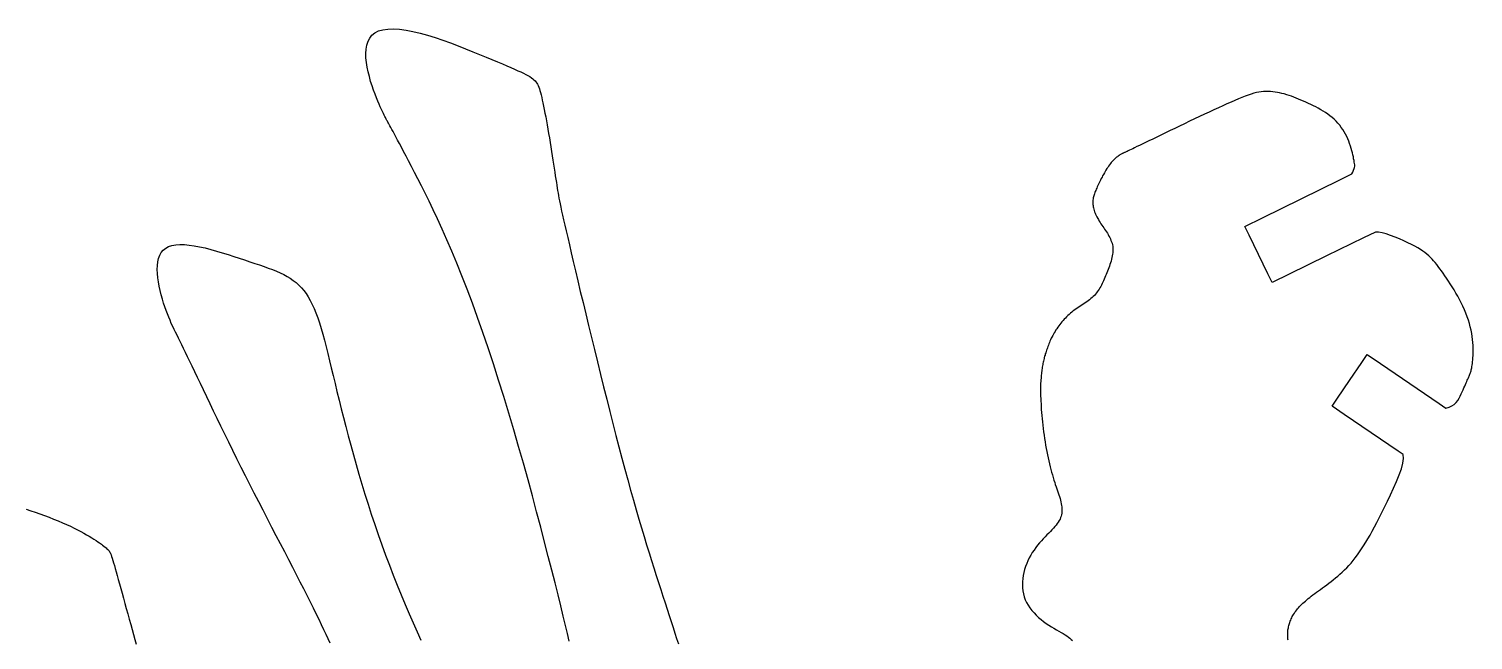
# Model space of a CAD drawing. Header units: millimetres. Extents: x 183 to 709, y 54 to 434.
# Drawn here: x 588.3 to 699.3, y 355 to 402 of the extents above; entities that cross this region are included whole.
import ezdxf

# ---------------------------------------------------------------- set-up
doc = ezdxf.new("R2010")
doc.units = ezdxf.units.MM

msp = doc.modelspace()

# ---------------------------------------------------------------- linework, layer by layer
for p, q in [((686.12, 388.96), (689.09, 390.42)), ((689.09, 390.42), (690.02, 390.87)), ((683.14, 387.5), (686.12, 388.96)), ((681.79, 386.83), (683.14, 387.5)), ((682.12, 386.16), (681.79, 386.83)), ((682.84, 384.68), (682.12, 386.16)), ((690.93, 385.97), (688.07, 384.57)), ((691.84, 386.41), (690.93, 385.97)), ((683.57, 383.2), (682.84, 384.68)), ((688.07, 384.57), (685.2, 383.16)), ((683.9, 382.52), (683.57, 383.2)), ((685.2, 383.16), (683.9, 382.52)), ((690.78, 376.38), (691.2, 377)), ((691.2, 377), (692.22, 376.3)), ((689.85, 375.01), (690.78, 376.38)), ((692.22, 376.3), (694.48, 374.77)), ((688.92, 373.65), (689.85, 375.01)), ((694.48, 374.77), (696.74, 373.23)), ((688.5, 373.03), (688.92, 373.65)), ((696.74, 373.23), (697.26, 372.88)), ((689.44, 372.39), (688.5, 373.03)), ((691.51, 370.98), (689.44, 372.39)), ((693.59, 369.57), (691.51, 370.98)), ((693.97, 369.31), (693.59, 369.57))]:
    msp.add_line(p, q)
for points in [[(629.84, 354.97), (629.7, 355.54), (629.55, 356.18), (629.38, 356.89), (629.19, 357.67), (628.98, 358.52), (628.75, 359.44), (628.5, 360.43), (628.23, 361.47), (627.95, 362.57), (627.65, 363.72), (627.33, 364.91), (627.01, 366.13), (626.67, 367.37), (626.31, 368.64), (625.95, 369.92), (625.58, 371.2), (625.2, 372.49), (624.81, 373.77), (624.41, 375.03), (624.01, 376.28), (623.61, 377.5), (623.2, 378.69), (622.79, 379.84), (622.39, 380.95), (621.98, 382.02), (621.58, 383.05), (621.19, 384.02), (620.8, 384.95), (620.43, 385.82), (620.07, 386.64), (619.72, 387.41), (619.38, 388.12), (619.06, 388.78), (618.76, 389.4), (618.47, 389.97), (618.2, 390.5), (617.94, 390.99), (617.71, 391.45), (617.49, 391.87), (617.29, 392.25), (617.1, 392.6), (616.93, 392.93), (616.78, 393.22), (616.64, 393.48), (616.51, 393.72), (616.4, 393.94), (616.3, 394.13), (616.2, 394.29), (616.12, 394.44), (616.05, 394.57), (615.99, 394.68), (615.94, 394.78), (615.9, 394.86), (615.86, 394.93), (615.82, 394.98), (615.79, 395.04), (615.76, 395.09), (615.73, 395.15), (615.7, 395.22), (615.66, 395.3), (615.61, 395.4), (615.55, 395.52), (615.48, 395.66), (615.4, 395.83), (615.31, 396.02), (615.22, 396.23), (615.12, 396.46), (615.02, 396.72), (614.91, 397.01), (614.8, 397.32), (614.68, 397.65), (614.57, 397.99), (614.47, 398.35), (614.38, 398.71), (614.3, 399.08), (614.25, 399.44), (614.21, 399.8), (614.2, 400.14), (614.22, 400.47), (614.27, 400.78), (614.37, 401.07), (614.5, 401.32), (614.67, 401.55), (614.9, 401.73), (615.18, 401.87), (615.51, 401.96), (615.89, 402.01), (616.32, 402.02), (616.78, 401.99), (617.29, 401.92), (617.82, 401.82), (618.37, 401.69), (618.95, 401.54), (619.53, 401.36), (620.12, 401.16), (620.72, 400.94), (621.3, 400.72), (621.87, 400.5), (622.43, 400.27), (622.95, 400.06), (623.45, 399.85), (623.9, 399.66), (624.32, 399.49), (624.7, 399.33), (625.04, 399.18), (625.36, 399.05), (625.64, 398.93), (625.89, 398.81), (626.12, 398.71), (626.32, 398.61), (626.51, 398.52), (626.66, 398.43), (626.8, 398.35), (626.93, 398.27), (627.03, 398.19), (627.13, 398.11), (627.21, 398.03), (627.28, 397.95), (627.35, 397.86), (627.4, 397.76), (627.46, 397.66), (627.5, 397.55), (627.55, 397.42), (627.59, 397.28), (627.63, 397.13), (627.68, 396.95), (627.72, 396.76), (627.77, 396.55), (627.82, 396.33), (627.87, 396.08), (627.92, 395.82), (627.97, 395.55), (628.03, 395.26), (628.08, 394.96), (628.14, 394.64), (628.2, 394.31), (628.25, 393.98), (628.31, 393.64), (628.37, 393.3), (628.42, 392.95), (628.48, 392.61), (628.53, 392.27), (628.58, 391.94), (628.63, 391.62), (628.68, 391.31), (628.73, 391.01), (628.77, 390.73), (628.81, 390.46), (628.85, 390.22), (628.88, 390), (628.92, 389.79), (628.95, 389.59), (628.98, 389.4), (629.01, 389.21), (629.05, 389.01), (629.09, 388.8), (629.13, 388.57), (629.19, 388.31), (629.25, 388.02), (629.32, 387.7), (629.4, 387.34), (629.5, 386.94), (629.6, 386.49), (629.72, 385.99), (629.85, 385.43), (629.99, 384.81), (630.15, 384.14), (630.32, 383.42), (630.5, 382.65), (630.69, 381.84), (630.9, 381), (631.11, 380.12), (631.32, 379.22), (631.54, 378.3), (631.77, 377.37), (632.01, 376.42), (632.24, 375.46), (632.48, 374.51), (632.72, 373.56), (632.95, 372.62), (633.19, 371.69), (633.43, 370.78), (633.66, 369.9), (633.89, 369.03), (634.12, 368.19), (634.34, 367.36), (634.56, 366.57), (634.78, 365.8), (634.99, 365.06), (635.2, 364.35), (635.4, 363.67), (635.6, 363.01), (635.79, 362.37), (635.98, 361.76), (636.17, 361.16), (636.35, 360.59), (636.53, 360.02), (636.7, 359.48), (636.88, 358.94), (637.04, 358.42), (637.21, 357.91), (637.37, 357.42), (637.53, 356.94), (637.68, 356.47), (637.82, 356.02), (637.96, 355.58), (638.1, 355.16), (638.23, 354.75)], [(690.02, 390.87), (690.1, 391.02), (690.16, 391.16), (690.2, 391.28), (690.23, 391.38), (690.24, 391.48), (690.24, 391.57), (690.23, 391.67), (690.21, 391.78), (690.19, 391.9), (690.16, 392.03), (690.14, 392.18), (690.1, 392.33), (690.06, 392.49), (690.02, 392.66), (689.97, 392.84), (689.91, 393.02), (689.85, 393.2), (689.78, 393.38), (689.71, 393.56), (689.63, 393.75), (689.54, 393.93), (689.44, 394.11), (689.33, 394.28), (689.21, 394.45), (689.09, 394.61), (688.95, 394.77), (688.81, 394.92), (688.66, 395.07), (688.5, 395.2), (688.34, 395.34), (688.17, 395.47), (687.99, 395.59), (687.81, 395.7), (687.63, 395.81), (687.44, 395.92), (687.26, 396.02), (687.07, 396.11), (686.87, 396.2), (686.68, 396.29), (686.49, 396.38), (686.3, 396.46), (686.11, 396.55), (685.93, 396.62), (685.74, 396.7), (685.56, 396.77), (685.37, 396.84), (685.19, 396.9), (685.01, 396.96), (684.83, 397.02), (684.65, 397.06), (684.47, 397.11), (684.3, 397.14), (684.12, 397.17), (683.94, 397.19), (683.77, 397.21), (683.59, 397.21), (683.42, 397.21), (683.24, 397.2), (683.06, 397.18), (682.87, 397.16), (682.68, 397.12), (682.48, 397.07), (682.27, 397.01), (682.05, 396.93), (681.81, 396.85), (681.56, 396.75), (681.3, 396.64), (681.02, 396.53), (680.73, 396.4), (680.42, 396.26), (680.1, 396.12), (679.77, 395.96), (679.42, 395.8), (679.06, 395.63), (678.69, 395.46), (678.31, 395.28), (677.93, 395.1), (677.55, 394.92), (677.16, 394.73), (676.78, 394.55), (676.41, 394.37), (676.04, 394.2), (675.69, 394.03), (675.34, 393.86), (675.02, 393.7), (674.71, 393.55), (674.42, 393.41), (674.15, 393.28), (673.91, 393.17), (673.69, 393.06), (673.49, 392.97), (673.32, 392.88), (673.17, 392.81), (673.04, 392.75), (672.92, 392.69), (672.82, 392.65), (672.74, 392.61), (672.68, 392.58), (672.62, 392.55), (672.57, 392.53), (672.53, 392.51), (672.5, 392.5), (672.46, 392.48), (672.42, 392.46), (672.38, 392.44), (672.34, 392.42), (672.29, 392.39), (672.23, 392.36), (672.18, 392.33), (672.12, 392.29), (672.06, 392.25), (672, 392.2), (671.93, 392.15), (671.87, 392.1), (671.8, 392.04), (671.73, 391.97), (671.66, 391.9), (671.59, 391.83), (671.52, 391.75), (671.45, 391.67), (671.38, 391.58), (671.32, 391.48), (671.25, 391.38), (671.18, 391.28), (671.11, 391.17), (671.05, 391.06), (670.99, 390.95), (670.92, 390.84), (670.86, 390.73), (670.81, 390.62), (670.75, 390.51), (670.69, 390.4), (670.64, 390.29), (670.59, 390.18), (670.54, 390.08), (670.49, 389.98), (670.45, 389.88), (670.4, 389.79), (670.36, 389.7), (670.33, 389.61), (670.29, 389.52), (670.26, 389.44), (670.23, 389.35), (670.2, 389.27), (670.18, 389.19), (670.15, 389.11), (670.14, 389.03), (670.12, 388.95), (670.11, 388.87), (670.11, 388.79), (670.1, 388.71), (670.11, 388.62), (670.11, 388.53), (670.12, 388.44), (670.14, 388.35), (670.16, 388.26), (670.18, 388.17), (670.21, 388.07), (670.24, 387.97), (670.28, 387.87), (670.32, 387.77), (670.37, 387.67), (670.42, 387.57), (670.48, 387.46), (670.54, 387.36), (670.6, 387.25), (670.67, 387.15), (670.73, 387.04), (670.8, 386.94), (670.87, 386.84), (670.94, 386.73), (671.01, 386.63), (671.08, 386.52), (671.15, 386.42), (671.22, 386.31), (671.28, 386.21), (671.34, 386.1), (671.4, 385.99), (671.45, 385.88), (671.5, 385.77), (671.54, 385.66), (671.58, 385.55), (671.61, 385.43), (671.63, 385.31), (671.64, 385.19), (671.65, 385.07), (671.64, 384.95), (671.64, 384.82), (671.62, 384.7), (671.6, 384.57), (671.57, 384.44), (671.54, 384.31), (671.51, 384.18), (671.47, 384.05), (671.42, 383.92), (671.38, 383.79), (671.33, 383.66), (671.28, 383.53), (671.23, 383.4), (671.18, 383.27), (671.13, 383.15), (671.08, 383.03), (671.03, 382.91), (670.98, 382.79), (670.93, 382.67), (670.88, 382.56), (670.83, 382.44), (670.77, 382.33), (670.71, 382.23), (670.65, 382.12), (670.59, 382.02), (670.52, 381.92), (670.45, 381.82), (670.38, 381.73), (670.3, 381.63), (670.22, 381.54), (670.13, 381.46), (670.04, 381.37), (669.94, 381.29), (669.84, 381.21), (669.74, 381.13), (669.63, 381.05), (669.52, 380.97), (669.41, 380.9), (669.29, 380.82), (669.18, 380.74), (669.06, 380.66), (668.94, 380.58), (668.83, 380.5), (668.71, 380.42), (668.6, 380.34), (668.49, 380.25), (668.38, 380.17), (668.28, 380.08), (668.18, 379.99), (668.08, 379.89), (667.99, 379.8), (667.89, 379.7), (667.81, 379.6), (667.72, 379.5), (667.64, 379.4), (667.56, 379.3), (667.48, 379.19), (667.4, 379.09), (667.33, 378.98), (667.26, 378.88), (667.2, 378.77), (667.13, 378.66), (667.07, 378.56), (667.02, 378.45), (666.96, 378.34), (666.91, 378.24), (666.86, 378.13), (666.81, 378.03), (666.77, 377.92), (666.73, 377.82), (666.69, 377.72), (666.65, 377.62), (666.61, 377.52), (666.58, 377.42), (666.54, 377.32), (666.51, 377.23), (666.48, 377.13), (666.45, 377.04), (666.43, 376.95), (666.4, 376.86), (666.37, 376.77), (666.35, 376.68), (666.33, 376.58), (666.31, 376.49), (666.29, 376.4), (666.27, 376.31), (666.25, 376.22), (666.23, 376.12), (666.22, 376.03), (666.2, 375.93), (666.19, 375.83), (666.17, 375.73), (666.16, 375.62), (666.15, 375.52), (666.14, 375.4), (666.13, 375.29), (666.12, 375.17), (666.11, 375.05), (666.1, 374.92), (666.09, 374.78), (666.09, 374.64), (666.09, 374.49), (666.08, 374.33), (666.08, 374.16), (666.09, 373.98), (666.09, 373.8), (666.1, 373.61), (666.1, 373.41), (666.12, 373.2), (666.13, 372.99), (666.14, 372.76), (666.16, 372.53), (666.18, 372.3), (666.21, 372.06), (666.23, 371.81), (666.26, 371.56), (666.29, 371.31), (666.32, 371.05), (666.36, 370.8), (666.39, 370.54), (666.43, 370.29), (666.47, 370.04), (666.52, 369.78), (666.56, 369.54), (666.61, 369.29), (666.66, 369.05), (666.71, 368.82), (666.76, 368.59), (666.82, 368.37), (666.88, 368.15), (666.93, 367.94), (666.99, 367.74), (667.05, 367.54), (667.11, 367.35), (667.17, 367.17), (667.22, 367), (667.28, 366.83), (667.34, 366.66), (667.39, 366.51), (667.44, 366.36), (667.49, 366.21), (667.54, 366.07), (667.58, 365.93), (667.62, 365.79), (667.65, 365.66), (667.68, 365.53), (667.7, 365.4), (667.72, 365.28), (667.73, 365.16), (667.73, 365.04), (667.73, 364.92), (667.71, 364.8), (667.69, 364.68), (667.66, 364.57), (667.62, 364.46), (667.58, 364.34), (667.52, 364.23), (667.45, 364.11), (667.37, 364), (667.28, 363.89), (667.18, 363.77), (667.07, 363.65), (666.96, 363.53), (666.84, 363.4), (666.71, 363.27), (666.57, 363.13), (666.43, 362.98), (666.29, 362.83), (666.15, 362.67), (666, 362.51), (665.86, 362.33), (665.72, 362.15), (665.58, 361.97), (665.45, 361.77), (665.33, 361.57), (665.22, 361.36), (665.11, 361.14), (665.02, 360.92), (664.93, 360.7), (664.86, 360.47), (664.8, 360.23), (664.75, 360), (664.71, 359.77), (664.69, 359.53), (664.69, 359.29), (664.7, 359.06), (664.72, 358.83), (664.77, 358.6), (664.83, 358.37), (664.91, 358.15), (665.01, 357.93), (665.13, 357.72), (665.27, 357.52), (665.41, 357.32), (665.58, 357.13), (665.75, 356.95), (665.93, 356.78), (666.12, 356.62), (666.32, 356.47), (666.52, 356.33), (666.72, 356.19), (666.92, 356.07), (667.11, 355.95), (667.3, 355.84), (667.49, 355.74), (667.66, 355.64), (667.82, 355.55), (667.97, 355.46), (668.11, 355.37), (668.23, 355.28), (668.34, 355.19), (668.44, 355.1), (668.53, 355.01)], [(611.46, 354.82), (611.31, 355.14), (611.15, 355.48), (610.98, 355.84), (610.8, 356.22), (610.6, 356.63), (610.39, 357.06), (610.17, 357.5), (609.94, 357.97), (609.69, 358.47), (609.43, 358.98), (609.15, 359.51), (608.87, 360.06), (608.58, 360.63), (608.27, 361.22), (607.96, 361.82), (607.64, 362.44), (607.31, 363.07), (606.98, 363.71), (606.64, 364.36), (606.3, 365.02), (605.96, 365.68), (605.62, 366.34), (605.28, 367.01), (604.95, 367.67), (604.62, 368.32), (604.29, 368.98), (603.98, 369.62), (603.66, 370.25), (603.36, 370.87), (603.06, 371.48), (602.77, 372.08), (602.49, 372.65), (602.22, 373.21), (601.96, 373.75), (601.72, 374.27), (601.48, 374.76), (601.25, 375.23), (601.04, 375.67), (600.84, 376.09), (600.66, 376.47), (600.48, 376.82), (600.33, 377.15), (600.18, 377.45), (600.04, 377.73), (599.91, 377.99), (599.79, 378.24), (599.68, 378.47), (599.56, 378.71), (599.46, 378.93), (599.35, 379.16), (599.24, 379.39), (599.14, 379.63), (599.04, 379.87), (598.94, 380.12), (598.84, 380.38), (598.75, 380.66), (598.65, 380.95), (598.55, 381.26), (598.46, 381.58), (598.38, 381.91), (598.31, 382.24), (598.25, 382.57), (598.2, 382.9), (598.17, 383.22), (598.16, 383.53), (598.17, 383.83), (598.2, 384.12), (598.26, 384.38), (598.35, 384.62), (598.47, 384.84), (598.62, 385.02), (598.81, 385.17), (599.03, 385.29), (599.29, 385.38), (599.58, 385.43), (599.9, 385.45), (600.25, 385.44), (600.62, 385.41), (601.01, 385.36), (601.41, 385.28), (601.84, 385.19), (602.27, 385.07), (602.71, 384.95), (603.16, 384.82), (603.6, 384.68), (604.04, 384.54), (604.47, 384.39), (604.88, 384.26), (605.28, 384.13), (605.66, 384), (606.02, 383.88), (606.37, 383.76), (606.7, 383.64), (607.02, 383.52), (607.32, 383.4), (607.61, 383.27), (607.88, 383.14), (608.14, 383), (608.39, 382.85), (608.62, 382.69), (608.84, 382.52), (609.05, 382.33), (609.24, 382.13), (609.43, 381.92), (609.61, 381.68), (609.77, 381.42), (609.93, 381.15), (610.08, 380.85), (610.22, 380.53), (610.36, 380.19), (610.5, 379.82), (610.63, 379.43), (610.76, 379), (610.88, 378.56), (611.01, 378.09), (611.14, 377.59), (611.27, 377.07), (611.4, 376.52), (611.54, 375.96), (611.68, 375.37), (611.83, 374.76), (611.98, 374.14), (612.14, 373.49), (612.31, 372.83), (612.48, 372.15), (612.66, 371.45), (612.85, 370.75), (613.04, 370.03), (613.24, 369.29), (613.45, 368.55), (613.67, 367.8), (613.89, 367.04), (614.13, 366.27), (614.37, 365.49), (614.62, 364.72), (614.88, 363.93), (615.15, 363.15), (615.43, 362.36), (615.72, 361.58), (616.01, 360.8), (616.31, 360.03), (616.61, 359.27), (616.91, 358.52), (617.22, 357.79), (617.53, 357.07), (617.83, 356.37), (618.14, 355.69), (618.44, 355.03)], [(697.26, 372.88), (697.51, 372.94), (697.72, 373.04), (697.9, 373.16), (698.04, 373.31), (698.16, 373.46), (698.27, 373.63), (698.35, 373.8), (698.43, 373.97), (698.5, 374.13), (698.57, 374.28), (698.64, 374.43), (698.7, 374.56), (698.75, 374.69), (698.81, 374.81), (698.86, 374.92), (698.9, 375.02), (698.94, 375.11), (698.98, 375.19), (699.02, 375.27), (699.05, 375.34), (699.08, 375.41), (699.1, 375.48), (699.13, 375.54), (699.15, 375.61), (699.17, 375.67), (699.19, 375.74), (699.21, 375.82), (699.22, 375.89), (699.24, 375.98), (699.26, 376.08), (699.27, 376.18), (699.29, 376.3), (699.3, 376.44), (699.32, 376.58), (699.33, 376.74), (699.34, 376.91), (699.34, 377.09), (699.35, 377.29), (699.35, 377.49), (699.34, 377.7), (699.32, 377.92), (699.3, 378.15), (699.27, 378.38), (699.24, 378.62), (699.19, 378.87), (699.13, 379.12), (699.07, 379.38), (698.99, 379.64), (698.89, 379.9), (698.79, 380.17), (698.68, 380.43), (698.56, 380.7), (698.43, 380.96), (698.3, 381.22), (698.16, 381.47), (698.02, 381.72), (697.88, 381.96), (697.74, 382.19), (697.59, 382.42), (697.45, 382.64), (697.31, 382.85), (697.17, 383.05), (697.04, 383.24), (696.91, 383.42), (696.79, 383.59), (696.67, 383.75), (696.55, 383.91), (696.43, 384.06), (696.31, 384.2), (696.19, 384.33), (696.06, 384.46), (695.93, 384.59), (695.79, 384.71), (695.64, 384.83), (695.48, 384.95), (695.3, 385.07), (695.09, 385.19), (694.87, 385.32), (694.62, 385.45), (694.34, 385.59), (694.03, 385.74), (693.69, 385.88), (693.35, 386.02), (693, 386.15), (692.67, 386.26), (692.36, 386.35), (692.07, 386.4), (691.84, 386.41)], [(685.12, 355.04), (685.11, 355.12), (685.1, 355.2), (685.1, 355.28), (685.09, 355.35), (685.09, 355.43), (685.09, 355.51), (685.09, 355.59), (685.1, 355.67), (685.1, 355.74), (685.11, 355.83), (685.13, 355.91), (685.14, 355.99), (685.16, 356.07), (685.18, 356.16), (685.2, 356.24), (685.23, 356.33), (685.26, 356.41), (685.29, 356.5), (685.32, 356.59), (685.36, 356.67), (685.4, 356.76), (685.44, 356.85), (685.49, 356.93), (685.54, 357.02), (685.6, 357.11), (685.65, 357.19), (685.71, 357.28), (685.78, 357.36), (685.85, 357.45), (685.92, 357.53), (686, 357.62), (686.08, 357.7), (686.16, 357.79), (686.25, 357.88), (686.35, 357.96), (686.45, 358.05), (686.55, 358.14), (686.67, 358.24), (686.78, 358.33), (686.9, 358.43), (687.03, 358.53), (687.17, 358.63), (687.31, 358.73), (687.45, 358.84), (687.6, 358.94), (687.76, 359.06), (687.92, 359.17), (688.09, 359.29), (688.25, 359.42), (688.42, 359.55), (688.59, 359.68), (688.77, 359.82), (688.94, 359.96), (689.11, 360.11), (689.28, 360.27), (689.45, 360.44), (689.63, 360.61), (689.79, 360.79), (689.96, 360.97), (690.13, 361.17), (690.29, 361.38), (690.45, 361.59), (690.61, 361.82), (690.77, 362.05), (690.93, 362.3), (691.09, 362.56), (691.25, 362.83), (691.42, 363.12), (691.59, 363.42), (691.76, 363.74), (691.94, 364.08), (692.13, 364.45), (692.32, 364.84), (692.53, 365.26), (692.76, 365.72), (692.99, 366.21), (693.23, 366.72), (693.46, 367.23), (693.66, 367.74), (693.83, 368.21), (693.94, 368.64), (693.99, 369.01), (693.97, 369.31)], [(588.08, 365.1), (588.43, 364.99), (588.78, 364.87), (589.14, 364.75), (589.49, 364.62), (589.85, 364.49), (590.19, 364.35), (590.53, 364.21), (590.86, 364.07), (591.18, 363.93), (591.48, 363.79), (591.76, 363.65), (592.03, 363.52), (592.28, 363.39), (592.51, 363.27), (592.73, 363.14), (592.93, 363.03), (593.12, 362.91), (593.29, 362.8), (593.45, 362.7), (593.6, 362.6), (593.73, 362.51), (593.86, 362.42), (593.96, 362.34), (594.06, 362.26), (594.15, 362.19), (594.23, 362.13), (594.29, 362.07), (594.35, 362.02), (594.4, 361.96), (594.45, 361.91), (594.49, 361.84), (594.53, 361.77), (594.57, 361.69), (594.61, 361.59), (594.65, 361.47), (594.69, 361.33), (594.74, 361.17), (594.8, 360.99), (594.86, 360.78), (594.92, 360.55), (594.99, 360.3), (595.07, 360.02), (595.16, 359.71), (595.25, 359.37), (595.35, 359.02), (595.45, 358.65), (595.56, 358.26), (595.67, 357.87), (595.78, 357.47), (595.89, 357.06), (596.01, 356.65), (596.12, 356.25), (596.23, 355.85), (596.34, 355.47), (596.44, 355.1), (596.54, 354.74)]]:
    msp.add_lwpolyline(points)

doc.saveas('drawing.dxf')
